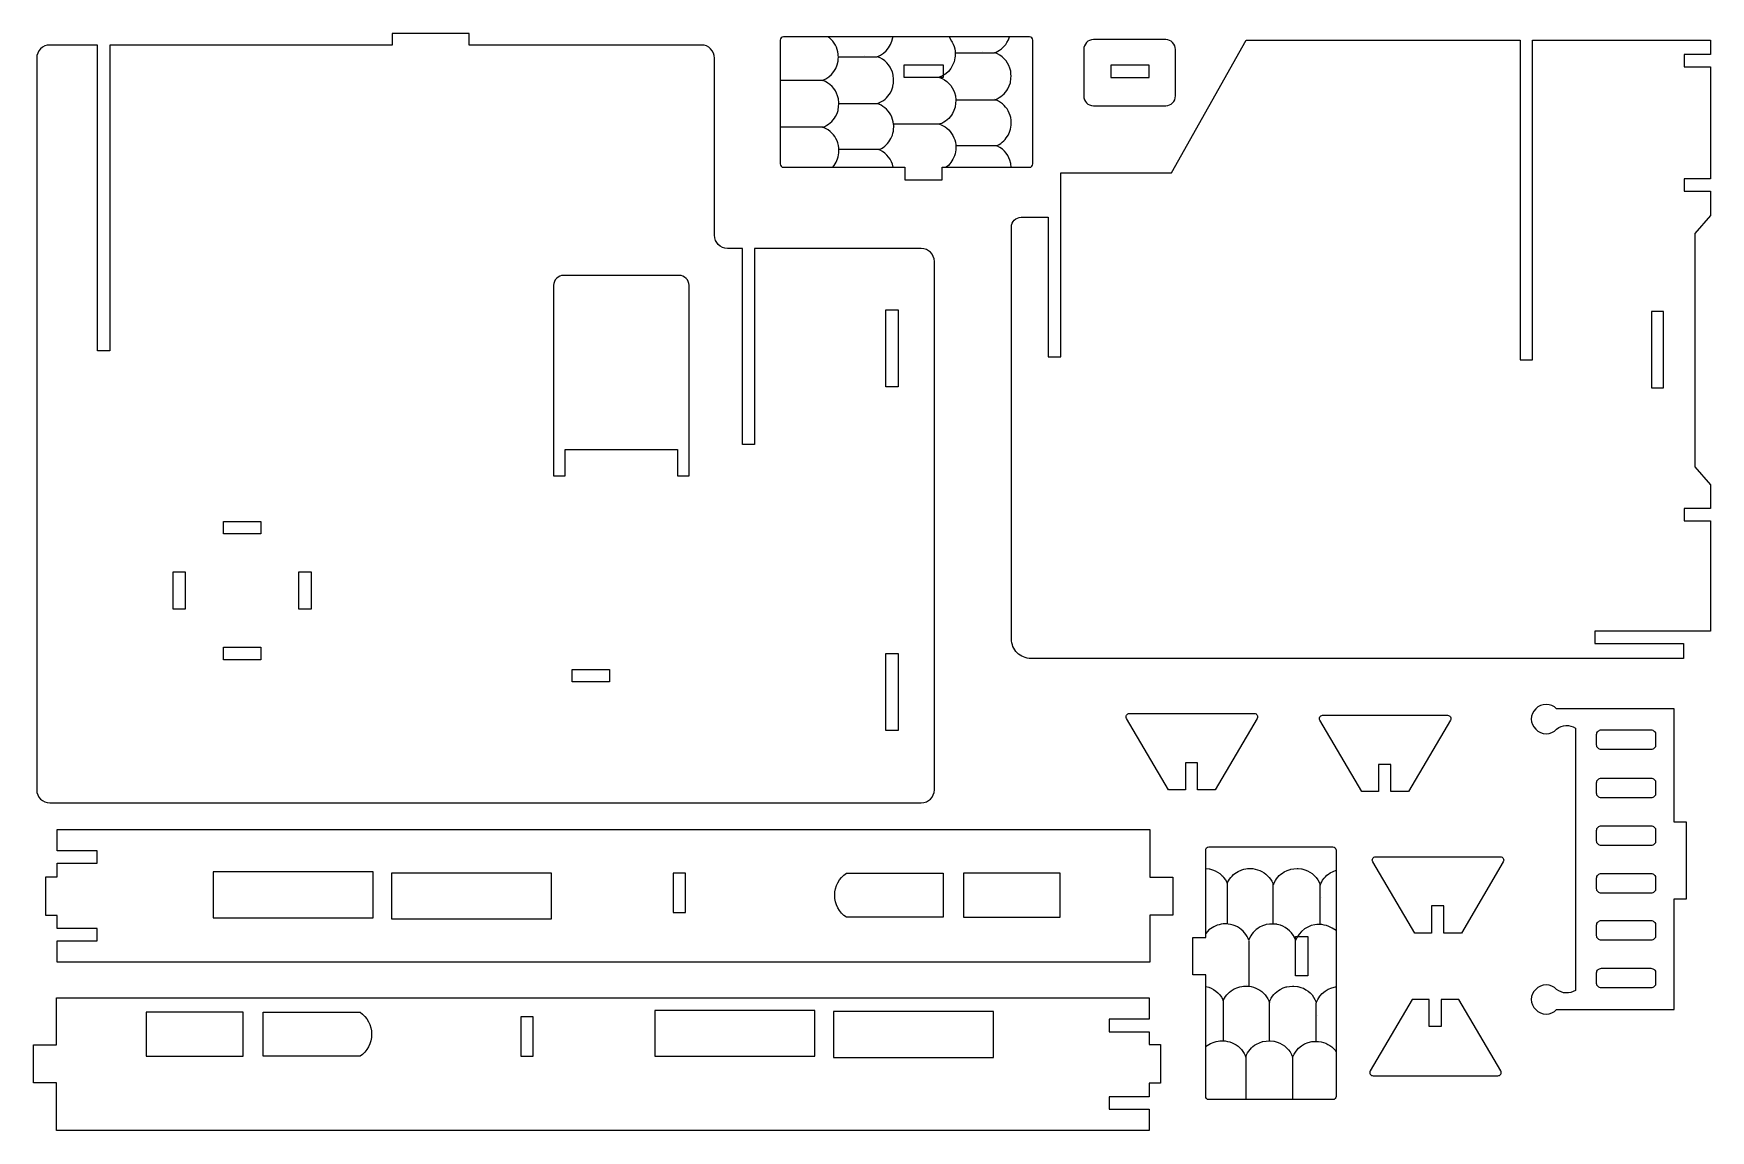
# Model space of a CAD drawing. Extents: x 0.6 to 16.7, y 0.4 to 10.9.
import ezdxf

# ---------------------------------------------------------------- set-up
doc = ezdxf.new("R2010")
doc.units = 0
doc.layers.add('Default_Layer', color=1, linetype='CONTINUOUS')

msp = doc.modelspace()

# ---------------------------------------------------------------- linework, layer by layer
at = {"layer": 'Default_Layer'}
for points in [[(7.533, 8.878), (7.533, 6.992), (7.415, 6.992), (7.415, 8.878), (7.273, 8.878), (7.247, 8.88), (7.223, 8.888), (7.202, 8.899), (7.183, 8.915), (7.168, 8.934), (7.156, 8.955), (7.149, 8.979), (7.146, 9.004), (7.146, 10.708), (7.144, 10.734), (7.136, 10.757), (7.125, 10.779), (7.109, 10.797), (7.091, 10.813), (7.069, 10.825), (7.046, 10.832), (7.02, 10.834), (4.787, 10.834), (4.787, 10.945), (4.046, 10.945), (4.046, 10.834), (1.332, 10.834), (1.332, 7.892), (1.214, 7.892), (1.214, 10.834), (0.756, 10.834), (0.73, 10.832), (0.707, 10.825), (0.685, 10.813), (0.667, 10.797), (0.651, 10.779), (0.64, 10.757), (0.632, 10.734), (0.63, 10.708), (0.63, 3.671), (0.632, 3.645), (0.64, 3.622), (0.651, 3.6), (0.667, 3.582), (0.685, 3.566), (0.707, 3.555), (0.73, 3.547), (0.756, 3.545), (9.134, 3.545), (9.16, 3.547), (9.184, 3.555), (9.205, 3.566), (9.224, 3.582), (9.239, 3.6), (9.251, 3.622), (9.258, 3.645), (9.261, 3.671), (9.261, 8.752), (9.258, 8.777), (9.251, 8.801), (9.239, 8.822), (9.224, 8.841), (9.205, 8.856), (9.184, 8.868), (9.16, 8.875), (9.134, 8.878), (7.533, 8.878)], [(9.336, 9.659), (9.376, 9.659), (9.999, 9.659), (10.176, 9.659), (10.188, 9.661), (10.198, 9.668), (10.205, 9.678), (10.207, 9.69), (10.207, 10.882), (10.205, 10.894), (10.198, 10.904), (10.188, 10.911), (10.176, 10.913), (9.984, 10.913), (9.403, 10.913), (8.862, 10.913), (8.238, 10.913), (7.809, 10.913), (7.797, 10.911), (7.787, 10.904), (7.78, 10.894), (7.778, 10.882), (7.778, 9.69), (7.78, 9.678), (7.787, 9.668), (7.797, 9.661), (7.809, 9.659), (8.284, 9.659), (8.865, 9.659), (8.977, 9.659), (8.977, 9.537), (9.336, 9.537), (9.336, 9.659)], [(12.26, 10.882), (14.894, 10.882), (14.894, 7.805), (15.012, 7.805), (15.012, 10.882), (16.724, 10.882), (16.724, 10.744), (16.472, 10.744), (16.472, 10.625), (16.724, 10.625), (16.724, 9.548), (16.472, 9.548), (16.472, 9.43), (16.724, 9.43), (16.724, 9.264), (16.724, 9.195), (16.574, 9.023), (16.574, 8.418), (16.574, 6.776), (16.724, 6.604), (16.724, 6.519), (16.724, 6.377), (16.472, 6.377), (16.472, 6.259), (16.724, 6.259), (16.724, 5.197), (15.612, 5.197), (15.612, 5.079), (16.464, 5.079), (16.464, 4.933), (10.192, 4.933), (10.172, 4.934), (10.154, 4.937), (10.135, 4.942), (10.118, 4.948), (10.101, 4.956), (10.086, 4.965), (10.071, 4.976), (10.058, 4.989), (10.046, 5.002), (10.035, 5.017), (10.025, 5.032), (10.017, 5.049), (10.011, 5.066), (10.006, 5.084), (10.003, 5.103), (10.002, 5.122), (10.002, 9.083), (10.004, 9.102), (10.01, 9.12), (10.019, 9.136), (10.03, 9.15), (10.044, 9.161), (10.06, 9.17), (10.078, 9.176), (10.097, 9.178), (10.357, 9.178), (10.357, 7.836), (10.476, 7.836), (10.476, 9.604), (11.541, 9.604), (12.26, 10.882)], [(10.697, 10.345), (10.699, 10.326), (10.704, 10.308), (10.713, 10.292), (10.724, 10.278), (10.738, 10.267), (10.754, 10.258), (10.772, 10.253), (10.791, 10.251), (11.486, 10.251), (11.505, 10.253), (11.522, 10.258), (11.538, 10.267), (11.552, 10.278), (11.564, 10.292), (11.573, 10.308), (11.578, 10.326), (11.58, 10.345), (11.58, 10.791), (11.578, 10.81), (11.573, 10.828), (11.564, 10.844), (11.552, 10.858), (11.538, 10.87), (11.522, 10.878), (11.505, 10.884), (11.486, 10.886), (10.791, 10.886), (10.772, 10.884), (10.754, 10.878), (10.738, 10.87), (10.724, 10.858), (10.713, 10.844), (10.704, 10.828), (10.699, 10.81), (10.697, 10.791), (10.697, 10.345)], [(8.969, 10.524), (9.348, 10.524), (9.348, 10.642), (8.969, 10.642), (8.969, 10.524)], [(10.957, 10.521), (11.328, 10.521), (11.328, 10.639), (10.957, 10.639), (10.957, 10.521)], [(6.792, 6.692), (6.902, 6.692), (6.902, 8.523), (6.9, 8.541), (6.895, 8.559), (6.886, 8.575), (6.874, 8.59), (6.86, 8.602), (6.843, 8.61), (6.826, 8.616), (6.807, 8.618), (5.695, 8.618), (5.676, 8.616), (5.658, 8.61), (5.642, 8.602), (5.628, 8.59), (5.616, 8.575), (5.607, 8.559), (5.602, 8.541), (5.6, 8.523), (5.6, 6.692), (5.711, 6.692), (5.711, 6.945), (6.792, 6.945), (6.792, 6.692)], [(8.795, 7.545), (8.795, 8.286), (8.914, 8.286), (8.914, 7.545), (8.795, 7.545)], [(16.156, 7.537), (16.274, 7.537), (16.274, 8.27), (16.156, 8.27), (16.156, 7.537)], [(2.425, 6.132), (2.425, 6.251), (2.784, 6.251), (2.784, 6.132), (2.425, 6.132)], [(1.94, 5.766), (2.058, 5.766), (2.058, 5.407), (1.94, 5.407), (1.94, 5.766)], [(3.15, 5.766), (3.268, 5.766), (3.268, 5.407), (3.15, 5.407), (3.15, 5.766)], [(2.425, 4.922), (2.425, 5.041), (2.784, 5.041), (2.784, 4.922), (2.425, 4.922)], [(8.795, 4.24), (8.795, 4.981), (8.914, 4.981), (8.914, 4.24), (8.795, 4.24)], [(5.777, 4.709), (5.777, 4.828), (6.136, 4.828), (6.136, 4.709), (5.777, 4.709)], [(11.793, 3.671), (11.793, 3.931), (11.675, 3.931), (11.675, 3.671), (11.513, 3.671), (11.11, 4.357), (11.107, 4.365), (11.106, 4.373), (11.107, 4.381), (11.11, 4.389), (11.115, 4.395), (11.121, 4.4), (11.129, 4.403), (11.137, 4.405), (12.338, 4.405), (12.346, 4.403), (12.354, 4.4), (12.36, 4.395), (12.365, 4.389), (12.368, 4.381), (12.369, 4.373), (12.368, 4.365), (12.365, 4.357), (11.962, 3.671), (11.793, 3.671)], [(13.651, 3.653), (13.651, 3.913), (13.533, 3.913), (13.533, 3.653), (13.371, 3.653), (12.968, 4.339), (12.965, 4.347), (12.964, 4.355), (12.965, 4.363), (12.968, 4.371), (12.973, 4.378), (12.979, 4.383), (12.987, 4.386), (12.995, 4.387), (14.196, 4.387), (14.204, 4.386), (14.211, 4.383), (14.218, 4.378), (14.223, 4.371), (14.226, 4.363), (14.227, 4.355), (14.226, 4.347), (14.223, 4.339), (13.82, 3.653), (13.651, 3.653)], [(16.374, 3.359), (16.374, 4.448), (15.245, 4.448), (15.224, 4.467), (15.199, 4.481), (15.172, 4.489), (15.144, 4.492), (15.116, 4.489), (15.089, 4.481), (15.065, 4.467), (15.044, 4.448), (15.026, 4.428), (15.012, 4.404), (15.004, 4.378), (15.001, 4.351), (15.004, 4.324), (15.012, 4.299), (15.026, 4.275), (15.044, 4.255), (15.065, 4.236), (15.089, 4.222), (15.116, 4.213), (15.144, 4.21), (15.172, 4.213), (15.199, 4.222), (15.224, 4.236), (15.245, 4.255), (15.265, 4.269), (15.287, 4.279), (15.311, 4.286), (15.334, 4.289), (15.359, 4.288), (15.382, 4.284), (15.405, 4.276), (15.427, 4.264), (15.427, 3.253), (15.427, 2.753), (15.427, 1.741), (15.405, 1.729), (15.382, 1.721), (15.359, 1.717), (15.334, 1.716), (15.311, 1.719), (15.287, 1.726), (15.265, 1.737), (15.245, 1.751), (15.224, 1.77), (15.199, 1.783), (15.172, 1.792), (15.144, 1.795), (15.116, 1.792), (15.089, 1.783), (15.065, 1.77), (15.044, 1.751), (15.026, 1.73), (15.012, 1.707), (15.004, 1.681), (15.001, 1.654), (15.004, 1.627), (15.012, 1.601), (15.026, 1.578), (15.044, 1.557), (15.065, 1.539), (15.089, 1.525), (15.116, 1.516), (15.144, 1.513), (15.172, 1.516), (15.199, 1.525), (15.224, 1.539), (15.245, 1.557), (16.374, 1.557), (16.374, 2.622), (16.493, 2.622), (16.493, 3.359), (16.374, 3.359)], [(15.629, 4.101), (15.629, 4.203), (15.63, 4.212), (15.633, 4.22), (15.637, 4.228), (15.643, 4.234), (15.65, 4.239), (15.658, 4.243), (15.666, 4.246), (15.676, 4.247), (16.151, 4.247), (16.161, 4.246), (16.169, 4.243), (16.177, 4.239), (16.184, 4.234), (16.19, 4.228), (16.194, 4.22), (16.197, 4.212), (16.197, 4.203), (16.197, 4.101), (16.197, 4.092), (16.194, 4.084), (16.19, 4.077), (16.184, 4.07), (16.177, 4.065), (16.169, 4.061), (16.161, 4.058), (16.151, 4.057), (15.676, 4.057), (15.666, 4.058), (15.658, 4.061), (15.65, 4.065), (15.643, 4.07), (15.637, 4.077), (15.633, 4.084), (15.63, 4.092), (15.629, 4.101)], [(15.629, 3.637), (15.629, 3.739), (15.63, 3.747), (15.633, 3.756), (15.637, 3.763), (15.643, 3.769), (15.65, 3.775), (15.658, 3.779), (15.666, 3.781), (15.676, 3.782), (16.151, 3.782), (16.161, 3.781), (16.169, 3.779), (16.177, 3.775), (16.184, 3.769), (16.19, 3.763), (16.194, 3.756), (16.197, 3.747), (16.197, 3.739), (16.197, 3.637), (16.197, 3.628), (16.194, 3.62), (16.19, 3.612), (16.184, 3.606), (16.177, 3.6), (16.169, 3.596), (16.161, 3.594), (16.151, 3.593), (15.676, 3.593), (15.666, 3.594), (15.658, 3.596), (15.65, 3.6), (15.643, 3.606), (15.637, 3.612), (15.633, 3.62), (15.63, 3.628), (15.629, 3.637)], [(0.826, 2.014), (0.826, 2.014), (0.826, 2.219), (1.212, 2.219), (1.212, 2.338), (0.826, 2.338), (0.826, 2.462), (0.717, 2.462), (0.717, 2.833), (0.826, 2.833), (0.826, 2.85), (0.826, 2.965), (1.212, 2.965), (1.212, 3.083), (0.826, 3.083), (0.826, 3.288), (11.334, 3.288), (11.334, 2.829), (11.555, 2.829), (11.555, 2.466), (11.334, 2.466), (11.334, 2.014), (11.334, 2.014), (0.826, 2.014)], [(15.629, 3.178), (15.629, 3.28), (15.63, 3.289), (15.633, 3.297), (15.637, 3.304), (15.643, 3.311), (15.65, 3.316), (15.658, 3.32), (15.666, 3.323), (15.676, 3.324), (16.151, 3.324), (16.161, 3.323), (16.169, 3.32), (16.177, 3.316), (16.184, 3.311), (16.19, 3.304), (16.194, 3.297), (16.197, 3.289), (16.197, 3.28), (16.197, 3.178), (16.197, 3.169), (16.194, 3.161), (16.19, 3.154), (16.184, 3.147), (16.177, 3.142), (16.169, 3.138), (16.161, 3.135), (16.151, 3.134), (15.676, 3.134), (15.666, 3.135), (15.658, 3.138), (15.65, 3.142), (15.643, 3.147), (15.637, 3.154), (15.633, 3.161), (15.63, 3.169), (15.629, 3.178)], [(11.87, 2.249), (11.87, 2.289), (11.87, 2.912), (11.87, 3.089), (11.873, 3.101), (11.879, 3.111), (11.889, 3.118), (11.902, 3.121), (13.093, 3.121), (13.105, 3.118), (13.115, 3.111), (13.122, 3.101), (13.125, 3.089), (13.125, 2.897), (13.125, 2.316), (13.125, 1.775), (13.125, 1.151), (13.125, 0.722), (13.122, 0.71), (13.115, 0.7), (13.105, 0.693), (13.093, 0.691), (11.902, 0.691), (11.889, 0.693), (11.879, 0.7), (11.873, 0.71), (11.87, 0.722), (11.87, 1.197), (11.87, 1.778), (11.87, 1.89), (11.748, 1.89), (11.748, 2.249), (11.87, 2.249)], [(14.16, 2.292), (14.16, 2.553), (14.042, 2.553), (14.042, 2.292), (13.88, 2.292), (13.477, 2.978), (13.474, 2.986), (13.472, 2.994), (13.473, 3.002), (13.477, 3.01), (13.482, 3.017), (13.488, 3.022), (13.496, 3.025), (13.504, 3.026), (14.705, 3.026), (14.713, 3.025), (14.72, 3.022), (14.727, 3.017), (14.732, 3.01), (14.735, 3.002), (14.736, 2.994), (14.735, 2.986), (14.732, 2.978), (14.329, 2.292), (14.16, 2.292)], [(3.864, 2.881), (2.325, 2.881), (2.325, 2.439), (3.864, 2.439), (3.864, 2.881)], [(5.579, 2.87), (4.041, 2.87), (4.041, 2.428), (5.579, 2.428), (5.579, 2.87)], [(6.869, 2.868), (6.751, 2.868), (6.751, 2.489), (6.869, 2.489), (6.869, 2.868)], [(8.416, 2.444), (8.391, 2.463), (8.369, 2.485), (8.349, 2.51), (8.333, 2.536), (8.321, 2.565), (8.311, 2.594), (8.305, 2.625), (8.304, 2.657), (8.305, 2.688), (8.311, 2.719), (8.321, 2.749), (8.333, 2.777), (8.349, 2.804), (8.369, 2.828), (8.391, 2.85), (8.416, 2.87), (9.347, 2.87), (9.347, 2.444), (8.416, 2.444)], [(9.54, 2.444), (10.471, 2.444), (10.471, 2.87), (9.54, 2.87), (9.54, 2.444)], [(15.629, 2.719), (15.629, 2.821), (15.63, 2.83), (15.633, 2.838), (15.637, 2.846), (15.643, 2.852), (15.65, 2.858), (15.658, 2.862), (15.666, 2.864), (15.676, 2.865), (16.151, 2.865), (16.161, 2.864), (16.169, 2.862), (16.177, 2.858), (16.184, 2.852), (16.19, 2.846), (16.194, 2.838), (16.197, 2.83), (16.197, 2.821), (16.197, 2.719), (16.197, 2.711), (16.194, 2.702), (16.19, 2.695), (16.184, 2.689), (16.177, 2.683), (16.169, 2.679), (16.161, 2.677), (16.151, 2.676), (15.676, 2.676), (15.666, 2.677), (15.658, 2.679), (15.65, 2.683), (15.643, 2.689), (15.637, 2.695), (15.633, 2.702), (15.63, 2.711), (15.629, 2.719)], [(12.735, 1.882), (12.735, 2.261), (12.853, 2.261), (12.853, 1.882), (12.735, 1.882)], [(15.629, 2.267), (15.629, 2.369), (15.63, 2.378), (15.633, 2.386), (15.637, 2.393), (15.643, 2.4), (15.65, 2.405), (15.658, 2.409), (15.666, 2.412), (15.676, 2.412), (16.151, 2.412), (16.161, 2.412), (16.169, 2.409), (16.177, 2.405), (16.184, 2.4), (16.19, 2.393), (16.194, 2.386), (16.197, 2.378), (16.197, 2.369), (16.197, 2.267), (16.197, 2.258), (16.194, 2.25), (16.19, 2.242), (16.184, 2.236), (16.177, 2.231), (16.169, 2.227), (16.161, 2.224), (16.151, 2.223), (15.676, 2.223), (15.666, 2.224), (15.658, 2.227), (15.65, 2.231), (15.643, 2.236), (15.637, 2.242), (15.633, 2.25), (15.63, 2.258), (15.629, 2.267)], [(15.629, 1.808), (15.629, 1.91), (15.63, 1.919), (15.633, 1.927), (15.637, 1.935), (15.643, 1.941), (15.65, 1.946), (15.658, 1.95), (15.666, 1.953), (15.676, 1.954), (16.151, 1.954), (16.161, 1.953), (16.169, 1.95), (16.177, 1.946), (16.184, 1.941), (16.19, 1.935), (16.194, 1.927), (16.197, 1.919), (16.197, 1.91), (16.197, 1.808), (16.197, 1.799), (16.194, 1.791), (16.19, 1.784), (16.184, 1.777), (16.177, 1.772), (16.169, 1.768), (16.161, 1.765), (16.151, 1.765), (15.676, 1.765), (15.666, 1.765), (15.658, 1.768), (15.65, 1.772), (15.643, 1.777), (15.637, 1.784), (15.633, 1.791), (15.63, 1.799), (15.629, 1.808)], [(11.328, 1.668), (11.328, 1.668), (11.328, 1.463), (10.942, 1.463), (10.942, 1.344), (11.328, 1.344), (11.328, 1.22), (11.437, 1.22), (11.437, 0.849), (11.328, 0.849), (11.328, 0.832), (11.328, 0.717), (10.942, 0.717), (10.942, 0.599), (11.328, 0.599), (11.328, 0.394), (0.82, 0.394), (0.82, 0.853), (0.599, 0.853), (0.599, 1.216), (0.82, 1.216), (0.82, 1.668), (0.82, 1.668), (11.328, 1.668)], [(14.136, 1.653), (14.136, 1.393), (14.018, 1.393), (14.018, 1.653), (13.856, 1.653), (13.453, 0.967), (13.45, 0.959), (13.449, 0.951), (13.45, 0.943), (13.453, 0.935), (13.458, 0.929), (13.465, 0.924), (13.472, 0.921), (13.48, 0.919), (14.681, 0.919), (14.689, 0.921), (14.697, 0.924), (14.703, 0.929), (14.708, 0.935), (14.711, 0.943), (14.712, 0.951), (14.711, 0.959), (14.708, 0.967), (14.305, 1.653), (14.136, 1.653)], [(2.614, 1.533), (1.683, 1.533), (1.683, 1.107), (2.614, 1.107), (2.614, 1.533)], [(3.738, 1.533), (3.763, 1.513), (3.785, 1.491), (3.805, 1.467), (3.821, 1.44), (3.833, 1.412), (3.843, 1.382), (3.848, 1.351), (3.85, 1.32), (3.848, 1.288), (3.843, 1.257), (3.833, 1.228), (3.821, 1.199), (3.805, 1.173), (3.785, 1.148), (3.763, 1.126), (3.738, 1.107), (2.807, 1.107), (2.807, 1.533), (3.738, 1.533)], [(5.284, 1.109), (5.403, 1.109), (5.403, 1.487), (5.284, 1.487), (5.284, 1.109)], [(6.574, 1.107), (8.113, 1.107), (8.113, 1.549), (6.574, 1.549), (6.574, 1.107)], [(8.29, 1.096), (9.829, 1.096), (9.829, 1.537), (8.29, 1.537), (8.29, 1.096)]]:
    msp.add_lwpolyline(points, close=True, dxfattribs=at)
for points in [[(8.284, 9.659), (8.297, 9.675), (8.316, 9.706), (8.33, 9.739), (8.336, 9.758), (8.34, 9.778), (8.343, 9.796), (8.344, 9.819), (8.343, 9.834), (8.342, 9.846), (8.338, 9.869), (8.332, 9.892), (8.325, 9.913), (8.315, 9.934), (8.303, 9.953), (8.29, 9.971), (8.275, 9.988), (8.258, 10.003), (8.24, 10.017), (8.221, 10.028), (8.201, 10.038), (8.186, 10.044), (8.191, 10.045), (8.207, 10.052), (8.227, 10.062), (8.244, 10.073), (8.26, 10.085), (8.275, 10.099), (8.288, 10.114), (8.301, 10.13), (8.311, 10.147), (8.325, 10.175), (8.335, 10.205), (8.337, 10.21), (8.34, 10.241), (8.342, 10.271), (8.342, 10.28), (8.34, 10.313), (8.339, 10.317), (8.331, 10.347), (8.321, 10.371), (8.309, 10.394), (8.294, 10.416), (8.277, 10.436), (8.257, 10.454), (8.236, 10.469), (8.213, 10.482), (8.188, 10.493), (8.183, 10.494), (8.216, 10.509), (8.245, 10.528), (8.272, 10.552), (8.294, 10.579), (8.313, 10.61), (8.326, 10.644), (8.335, 10.68), (8.337, 10.699), (8.338, 10.718), (8.338, 10.722), (8.337, 10.733), (8.336, 10.745), (8.332, 10.769), (8.327, 10.791), (8.319, 10.813), (8.309, 10.833), (8.297, 10.853), (8.284, 10.871), (8.269, 10.887), (8.252, 10.903), (8.238, 10.913)], [(8.865, 9.659), (8.858, 9.687), (8.848, 9.712), (8.835, 9.735), (8.821, 9.756), (8.803, 9.776), (8.795, 9.784), (8.785, 9.793), (8.761, 9.81), (8.739, 9.823), (8.73, 9.827), (8.728, 9.828), (8.736, 9.831), (8.753, 9.84), (8.769, 9.85), (8.784, 9.861), (8.798, 9.874), (8.811, 9.888), (8.823, 9.903), (8.843, 9.934), (8.857, 9.967), (8.863, 9.986), (8.867, 10.006), (8.869, 10.024), (8.87, 10.046), (8.87, 10.062), (8.869, 10.074), (8.865, 10.097), (8.859, 10.119), (8.851, 10.141), (8.841, 10.162), (8.83, 10.181), (8.816, 10.199), (8.801, 10.216), (8.785, 10.231), (8.767, 10.244), (8.748, 10.256), (8.728, 10.266), (8.713, 10.271), (8.718, 10.273), (8.734, 10.28), (8.754, 10.29), (8.771, 10.301), (8.787, 10.313), (8.801, 10.327), (8.815, 10.342), (8.827, 10.358), (8.838, 10.375), (8.852, 10.403), (8.862, 10.433), (8.863, 10.438), (8.867, 10.466), (8.868, 10.494), (8.868, 10.508), (8.866, 10.541), (8.865, 10.545), (8.857, 10.575), (8.847, 10.599), (8.835, 10.622), (8.82, 10.644), (8.803, 10.664), (8.784, 10.682), (8.762, 10.697), (8.739, 10.71), (8.715, 10.72), (8.71, 10.722), (8.742, 10.737), (8.772, 10.756), (8.798, 10.78), (8.821, 10.807), (8.839, 10.838), (8.853, 10.872), (8.861, 10.908), (8.862, 10.913)], [(9.403, 10.913), (9.427, 10.873), (9.433, 10.863), (9.443, 10.842), (9.451, 10.821), (9.457, 10.798), (9.46, 10.775), (9.461, 10.763), (9.462, 10.748), (9.461, 10.728), (9.459, 10.71), (9.45, 10.673), (9.437, 10.64), (9.418, 10.609), (9.396, 10.581), (9.37, 10.558), (9.34, 10.538), (9.308, 10.524), (9.312, 10.522), (9.337, 10.512), (9.36, 10.499), (9.381, 10.483), (9.401, 10.465), (9.418, 10.446), (9.433, 10.424), (9.445, 10.401), (9.455, 10.377), (9.463, 10.346), (9.464, 10.342), (9.466, 10.31), (9.466, 10.303), (9.465, 10.271), (9.461, 10.24), (9.46, 10.235), (9.449, 10.205), (9.436, 10.177), (9.425, 10.16), (9.413, 10.144), (9.399, 10.129), (9.384, 10.115), (9.368, 10.103), (9.351, 10.092), (9.332, 10.081), (9.315, 10.075), (9.311, 10.073), (9.326, 10.067), (9.346, 10.058), (9.365, 10.046), (9.382, 10.033), (9.399, 10.018), (9.414, 10.001), (9.427, 9.983), (9.439, 9.963), (9.449, 9.943), (9.457, 9.921), (9.463, 9.899), (9.466, 9.875), (9.467, 9.863), (9.468, 9.856), (9.468, 9.848), (9.467, 9.825), (9.464, 9.808), (9.46, 9.788), (9.455, 9.769), (9.44, 9.735), (9.421, 9.705), (9.409, 9.69), (9.396, 9.676), (9.376, 9.659)], [(9.999, 9.659), (9.997, 9.691), (9.996, 9.695), (9.988, 9.726), (9.978, 9.75), (9.966, 9.773), (9.951, 9.795), (9.934, 9.814), (9.925, 9.822), (9.915, 9.832), (9.892, 9.849), (9.869, 9.861), (9.86, 9.865), (9.859, 9.866), (9.866, 9.869), (9.883, 9.878), (9.899, 9.888), (9.914, 9.9), (9.928, 9.913), (9.941, 9.926), (9.953, 9.941), (9.973, 9.972), (9.987, 10.006), (9.993, 10.025), (9.997, 10.044), (9.999, 10.062), (10, 10.085), (10, 10.092), (10, 10.1), (9.999, 10.112), (9.995, 10.136), (9.989, 10.158), (9.981, 10.18), (9.972, 10.2), (9.96, 10.219), (9.946, 10.238), (9.931, 10.254), (9.915, 10.269), (9.897, 10.283), (9.878, 10.294), (9.858, 10.304), (9.851, 10.307), (9.843, 10.31), (9.848, 10.311), (9.864, 10.318), (9.884, 10.328), (9.901, 10.339), (9.917, 10.352), (9.932, 10.365), (9.945, 10.38), (9.957, 10.397), (9.968, 10.414), (9.982, 10.442), (9.992, 10.471), (9.993, 10.476), (9.997, 10.508), (9.999, 10.54), (9.998, 10.546), (9.996, 10.579), (9.996, 10.583), (9.987, 10.613), (9.978, 10.638), (9.965, 10.661), (9.95, 10.682), (9.933, 10.702), (9.914, 10.72), (9.892, 10.736), (9.869, 10.749), (9.845, 10.759), (9.84, 10.76), (9.857, 10.767), (9.873, 10.775), (9.888, 10.784), (9.906, 10.797), (9.921, 10.81), (9.935, 10.825), (9.947, 10.84), (9.958, 10.857), (9.973, 10.884), (9.984, 10.913)], [(8.338, 10.722), (8.71, 10.722)], [(8.591, 10.733), (8.591, 10.733)], [(9.468, 10.76), (9.84, 10.76)], [(9.721, 10.768), (9.721, 10.768)], [(8.188, 10.493), (7.786, 10.493)], [(8.342, 10.271), (8.713, 10.271), (8.725, 10.271), (8.725, 10.271)], [(9.469, 10.307), (9.84, 10.307), (9.852, 10.307), (9.852, 10.307)], [(8.191, 10.045), (7.787, 10.045)], [(9.306, 10.073), (8.872, 10.073)], [(8.882, 10.055), (8.882, 10.055)], [(9.86, 9.866), (9.856, 9.866), (9.471, 9.866)], [(9.852, 9.865), (9.852, 9.865)], [(8.733, 9.828), (8.729, 9.828), (8.343, 9.828)], [(8.722, 9.829), (8.722, 9.829)], [(11.87, 2.912), (11.903, 2.91), (11.907, 2.909), (11.937, 2.901), (11.961, 2.891), (11.984, 2.879), (12.006, 2.864), (12.026, 2.847), (12.034, 2.839), (12.043, 2.828), (12.06, 2.805), (12.073, 2.782), (12.077, 2.774), (12.077, 2.772), (12.081, 2.779), (12.09, 2.796), (12.1, 2.812), (12.111, 2.827), (12.124, 2.841), (12.138, 2.855), (12.152, 2.866), (12.183, 2.886), (12.217, 2.9), (12.236, 2.906), (12.255, 2.91), (12.273, 2.912), (12.296, 2.913), (12.304, 2.913), (12.311, 2.913), (12.323, 2.912), (12.347, 2.908), (12.369, 2.902), (12.391, 2.894), (12.411, 2.885), (12.431, 2.873), (12.449, 2.86), (12.466, 2.844), (12.481, 2.828), (12.494, 2.81), (12.506, 2.791), (12.515, 2.771), (12.518, 2.764), (12.521, 2.756), (12.523, 2.761), (12.529, 2.777), (12.54, 2.797), (12.551, 2.814), (12.563, 2.83), (12.577, 2.845), (12.592, 2.858), (12.608, 2.87), (12.625, 2.881), (12.653, 2.895), (12.682, 2.905), (12.688, 2.906), (12.719, 2.91), (12.751, 2.912), (12.758, 2.912), (12.79, 2.909), (12.794, 2.909), (12.825, 2.901), (12.849, 2.891), (12.872, 2.878), (12.893, 2.864), (12.913, 2.846), (12.931, 2.827), (12.947, 2.806), (12.96, 2.783), (12.97, 2.758), (12.972, 2.753), (12.978, 2.77), (12.986, 2.786), (12.995, 2.801), (13.008, 2.819), (13.021, 2.834), (13.036, 2.848), (13.051, 2.86), (13.068, 2.871), (13.095, 2.886), (13.125, 2.897)], [(12.076, 2.765), (12.076, 2.765)], [(12.077, 2.773), (12.077, 2.769), (12.077, 2.384)], [(12.518, 2.382), (12.518, 2.753), (12.518, 2.765), (12.518, 2.765)], [(12.972, 2.381), (12.972, 2.753)], [(12.98, 2.634), (12.98, 2.634)], [(13.125, 2.316), (13.085, 2.34), (13.074, 2.346), (13.054, 2.356), (13.032, 2.364), (13.009, 2.37), (12.986, 2.374), (12.974, 2.375), (12.959, 2.375), (12.94, 2.374), (12.921, 2.372), (12.885, 2.364), (12.851, 2.35), (12.82, 2.332), (12.793, 2.309), (12.769, 2.283), (12.75, 2.253), (12.735, 2.221), (12.733, 2.226), (12.723, 2.25), (12.71, 2.273), (12.695, 2.294), (12.677, 2.314), (12.657, 2.331), (12.635, 2.346), (12.612, 2.358), (12.588, 2.368), (12.558, 2.376), (12.554, 2.377), (12.521, 2.379), (12.515, 2.379), (12.483, 2.378), (12.451, 2.374), (12.446, 2.373), (12.416, 2.363), (12.388, 2.349), (12.371, 2.338), (12.355, 2.326), (12.34, 2.312), (12.326, 2.297), (12.314, 2.281), (12.303, 2.265), (12.293, 2.245), (12.286, 2.228), (12.284, 2.224), (12.279, 2.239), (12.269, 2.259), (12.257, 2.278), (12.244, 2.296), (12.229, 2.312), (12.212, 2.327), (12.194, 2.34), (12.175, 2.352), (12.154, 2.362), (12.133, 2.37), (12.11, 2.376), (12.087, 2.379), (12.075, 2.38), (12.067, 2.381), (12.059, 2.381), (12.037, 2.38), (12.019, 2.378), (11.999, 2.373), (11.98, 2.368), (11.947, 2.353), (11.916, 2.334), (11.901, 2.322), (11.887, 2.309), (11.87, 2.289)], [(12.284, 2.219), (12.284, 1.785)], [(11.87, 1.778), (11.899, 1.771), (11.923, 1.761), (11.946, 1.749), (11.967, 1.734), (11.987, 1.717), (11.995, 1.708), (12.005, 1.698), (12.022, 1.675), (12.034, 1.652), (12.038, 1.643), (12.039, 1.642), (12.042, 1.649), (12.051, 1.666), (12.061, 1.682), (12.073, 1.697), (12.085, 1.711), (12.099, 1.724), (12.114, 1.736), (12.145, 1.756), (12.178, 1.77), (12.198, 1.776), (12.217, 1.78), (12.235, 1.782), (12.258, 1.783), (12.273, 1.783), (12.285, 1.782), (12.308, 1.778), (12.331, 1.772), (12.352, 1.764), (12.373, 1.754), (12.392, 1.743), (12.41, 1.729), (12.427, 1.714), (12.442, 1.698), (12.456, 1.68), (12.467, 1.661), (12.477, 1.641), (12.483, 1.626), (12.484, 1.631), (12.491, 1.647), (12.501, 1.667), (12.512, 1.684), (12.524, 1.7), (12.538, 1.714), (12.553, 1.728), (12.569, 1.74), (12.586, 1.751), (12.614, 1.765), (12.644, 1.775), (12.649, 1.776), (12.677, 1.78), (12.705, 1.781), (12.719, 1.781), (12.752, 1.779), (12.756, 1.779), (12.786, 1.77), (12.81, 1.761), (12.833, 1.748), (12.855, 1.733), (12.875, 1.716), (12.893, 1.697), (12.908, 1.675), (12.921, 1.652), (12.932, 1.628), (12.933, 1.623), (12.948, 1.655), (12.967, 1.685), (12.991, 1.711), (13.018, 1.734), (13.049, 1.752), (13.083, 1.766), (13.119, 1.774), (13.125, 1.775)], [(12.266, 1.795), (12.266, 1.795)], [(12.039, 1.646), (12.039, 1.642), (12.039, 1.256)], [(12.041, 1.635), (12.041, 1.635)], [(12.483, 1.255), (12.483, 1.626), (12.483, 1.638), (12.483, 1.638)], [(12.933, 1.251), (12.933, 1.623)], [(12.944, 1.504), (12.944, 1.504)], [(11.87, 1.197), (11.886, 1.21), (11.917, 1.229), (11.951, 1.244), (11.97, 1.249), (11.989, 1.253), (12.007, 1.256), (12.03, 1.257), (12.045, 1.256), (12.057, 1.255), (12.08, 1.251), (12.103, 1.246), (12.125, 1.238), (12.145, 1.228), (12.164, 1.216), (12.182, 1.203), (12.199, 1.188), (12.214, 1.171), (12.228, 1.153), (12.239, 1.134), (12.249, 1.114), (12.255, 1.1), (12.256, 1.104), (12.263, 1.12), (12.273, 1.14), (12.284, 1.157), (12.297, 1.173), (12.31, 1.188), (12.325, 1.201), (12.341, 1.214), (12.359, 1.225), (12.387, 1.238), (12.416, 1.248), (12.421, 1.25), (12.452, 1.254), (12.483, 1.255), (12.491, 1.255), (12.524, 1.253), (12.528, 1.252), (12.558, 1.244), (12.583, 1.234), (12.606, 1.222), (12.627, 1.207), (12.647, 1.19), (12.665, 1.17), (12.681, 1.149), (12.694, 1.126), (12.704, 1.101), (12.705, 1.096), (12.72, 1.129), (12.739, 1.158), (12.763, 1.185), (12.79, 1.207), (12.821, 1.226), (12.855, 1.239), (12.891, 1.248), (12.91, 1.25), (12.929, 1.251), (12.933, 1.251), (12.945, 1.25), (12.956, 1.249), (12.98, 1.246), (13.002, 1.24), (13.024, 1.232), (13.044, 1.222), (13.064, 1.21), (13.082, 1.197), (13.099, 1.182), (13.114, 1.165), (13.125, 1.151)], [(12.256, 1.104), (12.256, 0.7)], [(12.704, 1.101), (12.704, 0.699)]]:
    msp.add_lwpolyline(points, dxfattribs=at)

doc.saveas('drawing.dxf')
